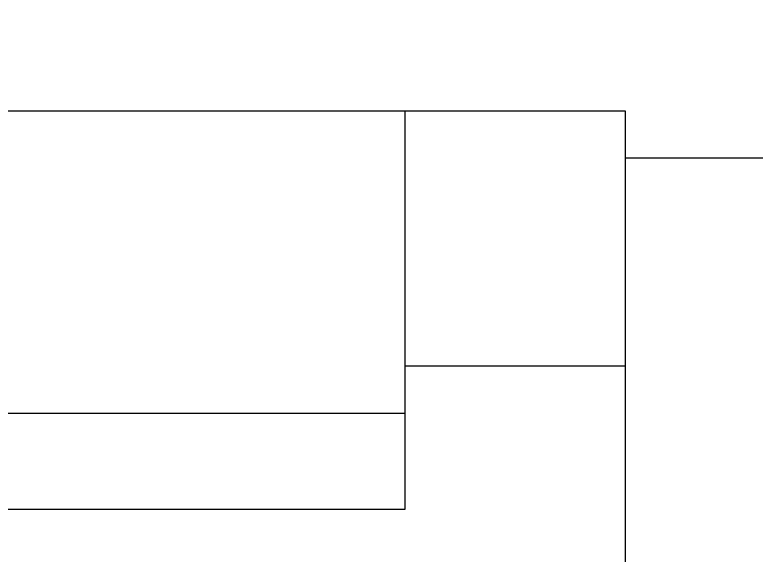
# Model space of a CAD drawing. Header units: millimetres. Extents: x -174 to 283928, y 1291 to 21053.
# Drawn here: x 10040.9 to 10072.22, y 20567.41 to 20590.23 of the extents above; entities that cross this region are included whole.
import ezdxf
from ezdxf.enums import TextEntityAlignment as Align

# ---------------------------------------------------------------- set-up
doc = ezdxf.new("R2010")
doc.units = ezdxf.units.MM
doc.layers.add('Enclosure', color=7, linetype='Continuous')
doc.styles.get("Standard").update_dxf_attribs({"font": 'arial.ttf'})

# ---------------------------------------------------------------- blocks, each defined once
blk = doc.blocks.new('ZIO-MB24_ENVOLVENTE')
at = {"layer": 'Enclosure'}
for p, q in [((0, 45), (211.6, 45)), ((202.283, 45), (202.283, 28.172)), ((202.283, 34.234), (211.6, 34.234)), ((9.504, 32.245), (202.283, 32.245)), ((202.283, 28.172), (9.504, 28.172))]:
    blk.add_line(p, q, dxfattribs=at)
blk.add_lwpolyline([(211.6, 45), (211.6, -45)], dxfattribs=at)
blk = doc.blocks.new('ZIO-MB24_ATT_DEF')
blk.add_wipeout([(0, 45), (211.6, 45), (211.6, -45), (0, -45)])
at = {"layer": 'Enclosure'}
blk.add_blockref('ZIO-MB24_ENVOLVENTE', (0, 0), dxfattribs=at)
at = {"color": 3, "flags": 2}
blk.add_attdef('REFERENCE', text='', height=2.5, dxfattribs=at).set_placement((35.324, 28.944), align=Align.CENTER)
at = {"color": 3}
blk.add_attdef('PHYSICAL_ADD.', text='', height=2.5, dxfattribs=at).set_placement((160.052, 28.959), align=Align.CENTER)

msp = doc.modelspace()

# ---------------------------------------------------------------- linework, layer by layer
at = {"layer": 'Defpoints', "color": 6}
msp.add_lwpolyline([(10161.853, 20584.172), (9321.853, 20584.172), (9321.853, 20614.172), (10161.853, 20614.172)], close=True, dxfattribs=at)

# ---------------------------------------------------------------- next in the draw order: block references
msp.add_blockref('ZIO-MB24_ATT_DEF', (9855.087, 20541.172))

doc.saveas('drawing.dxf')
